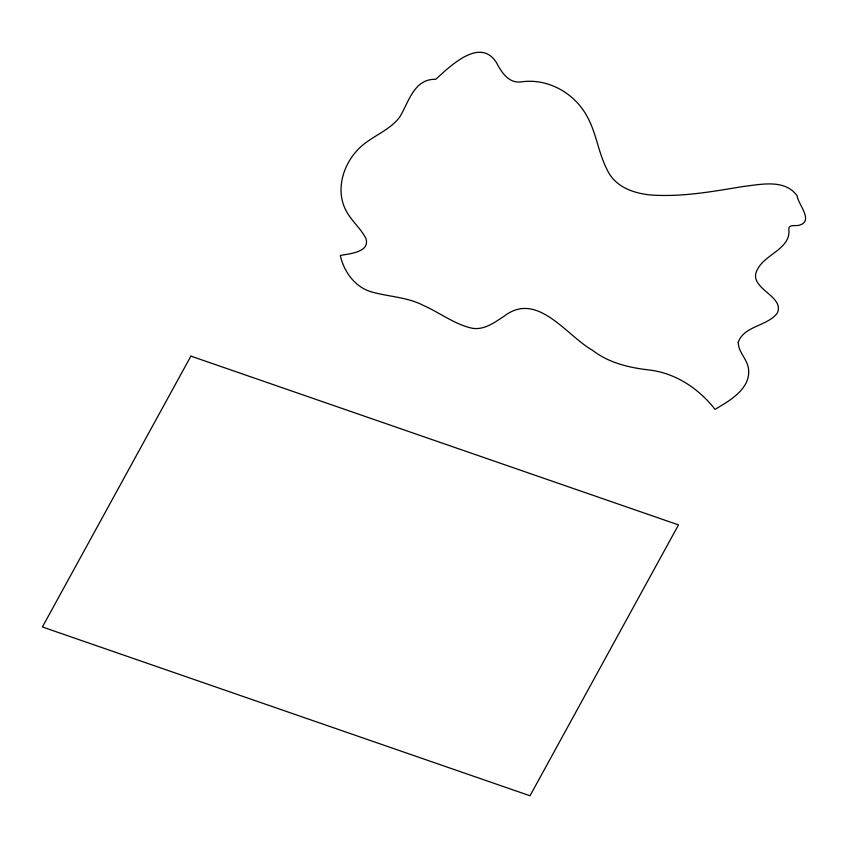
<?xml version="1.0" encoding="UTF-8"?>
<svg xmlns="http://www.w3.org/2000/svg" width="848" height="848" viewBox="0 0 848 848"><rect width="100%" height="100%" fill="white"/><g stroke="black" fill="none" stroke-linecap="round" stroke-linejoin="round"><path stroke-width="1.27" d="M738.258 342.2C738.142 351.803 746.738 358.609 748.349 367.831C751.773 388.225 729.874 400.638 715.044 409.34C698.953 388.808 675.856 373.194 649.589 370.025C629.343 367.778 608.875 362.997 592.466 350.235C566.263 335.522 537.409 290.641 504.2 316.145C494.32 322.622 483.307 330.996 470.735 327.922C453.585 323.629 439.328 312.467 423.332 305.397C407.771 297.341 390.006 296.811 373.374 292.401C355.874 288.278 344.076 272.42 340.292 255.492C349.164 253.679 370.173 252.471 365.986 238.617C360.93 228.536 351.803 221.243 346.429 211.332C335.511 191.701 342.274 166.6 356.849 150.774C369.018 136.931 388.416 131.928 399.652 117.151C408.715 102.407 413.888 78.62 435.692 79.33C449.864 66.621 479.936 36.475 496.44 62.614C501.348 71.995 508.344 83.199 520.598 81.97C547.67 77.751 574.721 93.036 587.378 116.929C596.483 133.518 598.391 152.905 607.094 169.664C616.03 189.295 639.032 195.157 658.79 195.369C686.997 196.248 714.896 191.139 742.615 186.592C760.465 184.546 785.047 178.515 797.215 195.994C797.926 204.082 813.857 220.724 799.823 225.038C796.59 226.617 788.47 223.639 788.831 229.214C791.184 248.506 765.574 253.965 757.858 268.742C745.71 288.267 785.566 295.348 777.245 313.198C767.154 326.363 744.099 325.738 738.258 342.2M190.895 356.107L42.4 626.979L530.011 795.774L678.495 524.901L190.895 356.107"/></g></svg>
